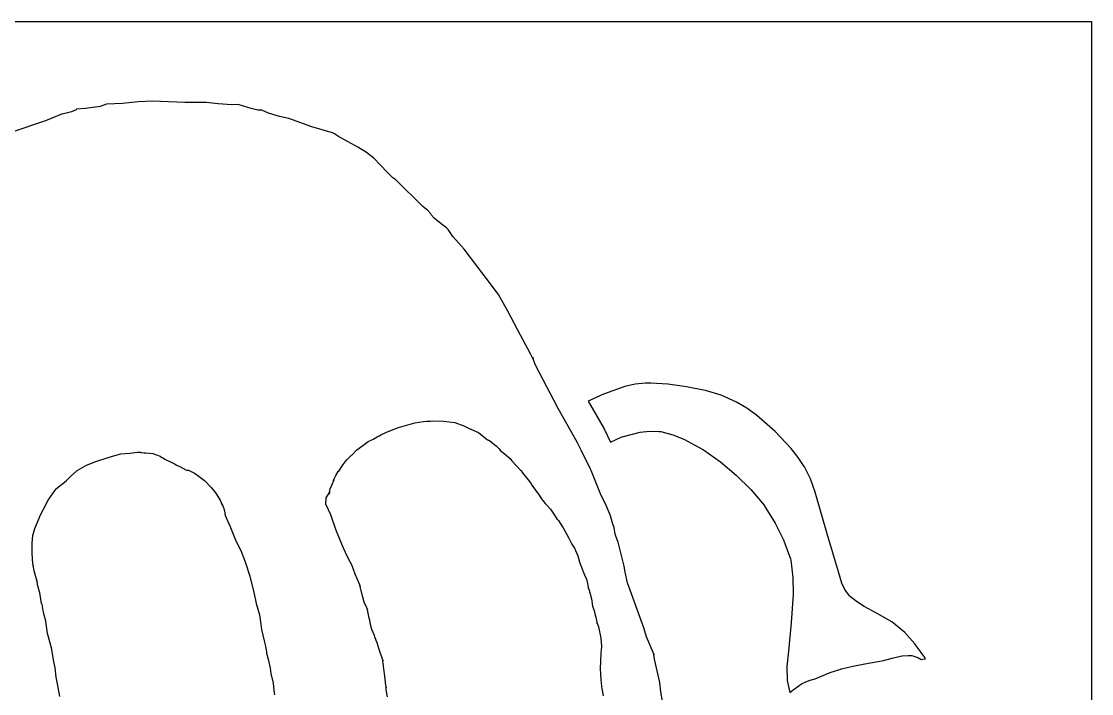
# Model space of a CAD drawing. Extents: x 2 to 598, y 1244 to 2998.
# Drawn here: x 426.8 to 598, y 2890.5 to 2998 of the extents above; entities that cross this region are included whole.
import ezdxf

# ---------------------------------------------------------------- set-up
doc = ezdxf.new("R2010")
doc.units = 0

msp = doc.modelspace()

# ---------------------------------------------------------------- linework, layer by layer
at = {"layer": 'Calque 1'}
for p, q in [((435.565584, 2983.866562), (434.82395, 2983.56018)), ((435.6518, 2983.940519), (435.565584, 2983.866562)), ((437.089159, 2984.076195), (435.6518, 2983.940519)), ((439.41592, 2984.417492), (437.089159, 2984.076195)), ((440.43446, 2984.766308), (439.41592, 2984.417492)), ((442.98004, 2984.851058), (440.43446, 2984.766308)), ((445.511126, 2985.112176), (442.98004, 2984.851058)), ((447.803, 2985.25), (445.511126, 2985.112176)), ((447.80287, 2985.248358), (447.803, 2985.25)), ((452.95553, 2985.044753), (447.80287, 2985.248358)), ((456.36824, 2985.056633), (452.95553, 2985.044753)), ((458.307951, 2984.828388), (456.36824, 2985.056633)), ((460.48479, 2984.675778), (458.307951, 2984.828388)), ((461.51108, 2984.724868), (460.48479, 2984.675778)), ((463.57607, 2984.092865), (461.51108, 2984.724868)), ((464.64681, 2983.814329), (463.57607, 2984.092865)), ((465.25814, 2983.800889), (464.64681, 2983.814329)), ((466.358829, 2983.346018), (465.25814, 2983.800889)), ((430.69293, 2982.114274), (425.12015, 2980.222914)), ((432.84784, 2983.030497), (430.69293, 2982.114274)), ((433.242039, 2983.164778), (432.84784, 2983.030497)), ((433.3212, 2983.16744), (433.242039, 2983.164778)), ((434.82395, 2983.56018), (433.3212, 2983.16744)), ((468.10241, 2982.778729), (466.358829, 2983.346018)), ((469.59948, 2982.495026), (468.10241, 2982.778729)), ((473.25197, 2981.149366), (469.59948, 2982.495026)), ((476.57166, 2980.157179), (473.25197, 2981.149366)), ((476.91634, 2980.031605), (476.57166, 2980.157179)), ((477.55868, 2979.595973), (476.91634, 2980.031605)), ((480.635245, 2977.869217), (477.55868, 2979.595973)), ((482.001603, 2977.026567), (480.635245, 2977.869217)), ((483.19038, 2976.134173), (482.001603, 2977.026567)), ((485.29878, 2973.876433), (483.19038, 2976.134173)), ((486.20359, 2972.987202), (485.13961, 2974.059368)), ((485.13961, 2974.059368), (485.29878, 2973.876433)), ((486.68836, 2972.663068), (486.20359, 2972.987202)), ((491.03331, 2968.379608), (486.68836, 2972.663068)), ((491.81001, 2967.765175), (491.03331, 2968.379608)), ((492.33194, 2967.233425), (491.81001, 2967.765175)), ((492.43426, 2967.009666), (492.33194, 2967.233425)), ((492.86111, 2966.53631), (492.43426, 2967.009666)), ((493.93959, 2965.602), (492.86111, 2966.53631)), ((494.78709, 2965.00152), (493.93959, 2965.602)), ((495.06821, 2964.721433), (494.78709, 2965.00152)), ((495.85007, 2963.592303), (495.06821, 2964.721433)), ((497.63963, 2961.567103), (495.85007, 2963.592303)), ((500.82186, 2957.369423), (497.63963, 2961.567103)), ((503.13645, 2954.334463), (500.82186, 2957.369423)), ((504.618644, 2951.638307), (503.13645, 2954.334463)), ((506.22101, 2948.611813), (504.618644, 2951.638307)), ((508.2674, 2944.857003), (506.22101, 2948.611813)), ((508.67048, 2943.957316), (508.2674, 2944.857003)), ((508.61308, 2944.18831), (508.602024, 2944.297695)), ((508.602024, 2944.297695), (508.62783, 2944.191707)), ((508.97584, 2943.13876), (508.61308, 2944.18831)), ((508.62783, 2944.191707), (508.67048, 2943.957316)), ((509.69001, 2941.79311), (508.97584, 2943.13876)), ((512.017, 2937.32), (509.69001, 2941.79311)), ((523.361989, 2939.621946), (520.07364, 2938.44364)), ((525.005118, 2939.980638), (523.361989, 2939.621946)), ((526.635, 2940.15), (525.005118, 2939.980638)), ((527.521, 2940.15), (526.63475, 2940.1479)), ((526.63475, 2940.1479), (526.635, 2940.15)), ((527.5212, 2940.150325), (527.521, 2940.15)), ((530.20063, 2939.983927), (527.5212, 2940.150325)), ((533.201616, 2939.548452), (530.20063, 2939.983927)), ((536.19406, 2938.965907), (533.201616, 2939.548452)), ((520.05144, 2938.43384), (517.49708, 2937.28611)), ((520.07364, 2938.44364), (520.05144, 2938.43384)), ((536.25296, 2938.954017), (536.19406, 2938.965907)), ((538.764737, 2938.239475), (536.25296, 2938.954017)), ((541.17927, 2937.112787), (538.764737, 2938.239475)), ((512.01749, 2937.3183), (512.017, 2937.32)), ((512.65776, 2936.08892), (512.01749, 2937.3183)), ((514.74084, 2932.42041), (512.65776, 2936.08892)), ((517.49708, 2937.28611), (520.02302, 2932.84504)), ((541.22167, 2937.089537), (541.17927, 2937.112787)), ((542.846313, 2936.124254), (541.22167, 2937.089537)), ((544.407929, 2935.007403), (542.846313, 2936.124254)), ((491.96764, 2934.07779), (492.55934, 2934.14445)), ((492.5584, 2934.1394), (492.5544, 2934.12441)), ((492.5544, 2934.12441), (494.31708, 2934.04741)), ((492.5604, 2934.1415), (492.5584, 2934.1394)), ((492.55934, 2934.14445), (492.5604, 2934.1415)), ((547.35928, 2932.410237), (544.407929, 2935.007403)), ((485.08331, 2932.252584), (486.02278, 2932.612769)), ((486.02278, 2932.612769), (487.11781, 2933.065455)), ((487.11781, 2933.065455), (488.61642, 2933.502121)), ((488.61642, 2933.502121), (489.759824, 2933.796397)), ((489.759824, 2933.796397), (491.12531, 2934.03077)), ((491.12531, 2934.03077), (491.53718, 2934.06798)), ((491.53718, 2934.06798), (492.19243, 2934.02457)), ((491.76662, 2934.06384), (491.96764, 2934.07779)), ((492.19243, 2934.02457), (491.76662, 2934.06384)), ((494.31708, 2934.04741), (496.14488, 2933.848456)), ((496.14488, 2933.848456), (497.596589, 2933.344948)), ((497.596589, 2933.344948), (498.54783, 2932.857302)), ((498.54783, 2932.857302), (498.79296, 2932.736538)), ((498.73077, 2932.756016), (498.698512, 2932.764533)), ((498.698512, 2932.764533), (498.83619, 2932.731726)), ((498.79296, 2932.736538), (498.73077, 2932.756016)), ((498.83619, 2932.731726), (499.91622, 2932.239249)), ((515.763, 2930.62), (514.74084, 2932.42041)), ((520.02302, 2932.84504), (521.06792, 2930.73509)), ((525.776909, 2932.286843), (527.264373, 2932.443584)), ((527.264373, 2932.443584), (528.78269, 2932.439377)), ((528.78269, 2932.439377), (529.11136, 2932.396487)), ((529.11136, 2932.396487), (530.99759, 2931.88927)), ((547.37998, 2932.390087), (547.35928, 2932.410237)), ((549.963961, 2929.685114), (547.37998, 2932.390087)), ((481.40391, 2930.151421), (482.30308, 2930.795309)), ((482.30308, 2930.795309), (483.22137, 2931.263497)), ((483.19867, 2931.242827), (483.71388, 2931.544101)), ((483.248859, 2931.269737), (483.19867, 2931.242827)), ((483.22137, 2931.263497), (483.248859, 2931.269737)), ((483.71388, 2931.544101), (484.029631, 2931.702063)), ((484.02601, 2931.690345), (484.33451, 2931.869145)), ((484.029631, 2931.702063), (484.02601, 2931.690345)), ((484.33451, 2931.869145), (485.08331, 2932.252584)), ((499.91622, 2932.239249), (501.10995, 2931.278067)), ((501.10995, 2931.278067), (501.365755, 2931.067126)), ((501.365755, 2931.067126), (501.26033, 2931.131306)), ((501.26033, 2931.131306), (501.665237, 2930.993509)), ((501.665237, 2930.993509), (502.82922, 2930.083826)), ((521.06792, 2930.73509), (522.85696, 2931.535558)), ((522.85696, 2931.535558), (522.93396, 2931.563978)), ((522.93396, 2931.563978), (525.776909, 2932.286843)), ((530.99759, 2931.88927), (532.750476, 2931.192491)), ((532.750476, 2931.192491), (535.90267, 2929.481937)), ((444.14272, 2928.956733), (445.36177, 2929.089542)), ((445.36177, 2929.089542), (445.90851, 2929.094242)), ((445.90851, 2929.094242), (445.9079, 2929.09377)), ((445.9079, 2929.09377), (445.908, 2929.08)), ((445.908, 2929.08), (446.52346, 2928.9844)), ((446.47696, 2928.9927), (446.45526, 2929.0005)), ((446.45526, 2929.0005), (447.28932, 2928.95709)), ((446.612241, 2928.959064), (446.47696, 2928.9927)), ((446.52346, 2928.9844), (446.612241, 2928.959064)), ((447.28932, 2928.95709), (447.318884, 2928.972045)), ((447.318884, 2928.972045), (447.85982, 2928.9018)), ((479.72753, 2928.664173), (480.49441, 2929.498747)), ((480.49441, 2929.498747), (481.40391, 2930.151421)), ((502.82922, 2930.083826), (503.23953, 2929.62959)), ((503.23953, 2929.62959), (503.45916, 2929.3278)), ((503.45916, 2929.3278), (503.71237, 2929.181556)), ((503.71237, 2929.181556), (504.9893, 2928.083946)), ((515.76319, 2930.623712), (515.763, 2930.62)), ((516.40708, 2929.321982), (515.76319, 2930.623712)), ((517.85092, 2926.404332), (516.40708, 2929.321982)), ((535.90267, 2929.481937), (535.93627, 2929.461267)), ((535.93627, 2929.461267), (538.643432, 2927.564866)), ((551.080104, 2928.271752), (549.963961, 2929.685114)), ((437.233297, 2927.017499), (438.73168, 2927.638468)), ((438.73168, 2927.638468), (440.55173, 2928.184687)), ((440.55173, 2928.184687), (441.397259, 2928.494332)), ((441.397259, 2928.494332), (442.70508, 2928.844079)), ((442.70508, 2928.844079), (444.14272, 2928.956733)), ((447.85982, 2928.9018), (449.017819, 2928.482075)), ((449.017819, 2928.482075), (449.26594, 2928.266696)), ((449.26594, 2928.266696), (449.41322, 2928.203136)), ((449.41322, 2928.203136), (449.54241, 2928.138546)), ((449.54241, 2928.138546), (449.77392, 2928.013489)), ((449.77392, 2928.013489), (450.98728, 2927.388721)), ((450.98728, 2927.388721), (451.41258, 2927.168062)), ((478.29713, 2927.149537), (478.42012, 2927.333505)), ((478.42012, 2927.333505), (478.61287, 2927.585686)), ((478.61287, 2927.585686), (478.88934, 2927.864739)), ((478.88934, 2927.864739), (479.11878, 2928.13759)), ((479.11878, 2928.13759), (479.639496, 2928.624153)), ((479.639496, 2928.624153), (479.72753, 2928.664173)), ((504.9893, 2928.083946), (505.285172, 2927.732186)), ((505.285172, 2927.732186), (505.26318, 2927.735647)), ((505.26318, 2927.735647), (506.67808, 2926.185867)), ((538.643432, 2927.564866), (541.161705, 2925.441221)), ((552.04119, 2926.802317), (551.080104, 2928.271752)), ((434.647062, 2925.243988), (435.74789, 2926.167758)), ((435.74789, 2926.167758), (437.233297, 2927.017499)), ((451.41258, 2927.168062), (451.65029, 2927.019234)), ((451.65029, 2927.019234), (452.17274, 2926.797542)), ((452.17274, 2926.797542), (453.12875, 2926.291113)), ((453.12875, 2926.291113), (453.26105, 2926.237373)), ((453.26105, 2926.237373), (453.528561, 2926.205532)), ((453.528561, 2926.205532), (454.50438, 2925.749547)), ((454.50438, 2925.749547), (454.889565, 2925.483249)), ((454.82943, 2925.506151), (454.729904, 2925.583189)), ((454.729904, 2925.583189), (455.04182, 2925.387812)), ((477.0848, 2925.373934), (477.468134, 2925.991145)), ((477.468134, 2925.991145), (477.57417, 2926.076734)), ((477.57417, 2926.076734), (477.78295, 2926.413148)), ((477.78295, 2926.413148), (477.97467, 2926.653443)), ((477.97467, 2926.653443), (478.29713, 2927.149537)), ((506.67808, 2926.185867), (506.949899, 2925.834838)), ((506.949899, 2925.834838), (506.92303, 2925.847386)), ((506.92303, 2925.847386), (507.85837, 2924.705856)), ((517.85292, 2926.403332), (517.85092, 2926.404332)), ((517.96092, 2926.18474), (517.85292, 2926.403332)), ((519.44197, 2922.44337), (517.96092, 2926.18474)), ((552.06809, 2926.756837), (552.04119, 2926.802317)), ((553.050237, 2924.819789), (552.06809, 2926.756837)), ((432.99922, 2923.777211), (433.316757, 2923.985458)), ((433.316757, 2923.985458), (433.31754, 2923.973581)), ((433.31754, 2923.973581), (434.03585, 2924.590598)), ((434.03585, 2924.590598), (434.647062, 2925.243988)), ((454.889565, 2925.483249), (454.82943, 2925.506151)), ((455.04182, 2925.387812), (456.12134, 2924.590445)), ((456.12134, 2924.590445), (457.22669, 2923.393105)), ((476.4506, 2923.821023), (476.57721, 2924.112995)), ((476.57721, 2924.112995), (476.59841, 2924.162605)), ((476.59841, 2924.162605), (476.61341, 2924.210665)), ((476.61341, 2924.211665), (476.614, 2924.22)), ((476.61341, 2924.210665), (476.61341, 2924.211665)), ((476.614, 2924.22), (476.6605, 2924.320252)), ((476.6605, 2924.320252), (476.7241, 2924.458228)), ((476.7241, 2924.458228), (476.85535, 2924.742965)), ((476.737387, 2924.607213), (477.0848, 2925.373934)), ((476.74795, 2924.556314), (476.737387, 2924.607213)), ((476.85535, 2924.742965), (476.74795, 2924.556314)), ((507.85837, 2924.705856), (508.23923, 2924.190125)), ((508.23923, 2924.190125), (508.33793, 2924.04078)), ((508.33793, 2924.04078), (508.43403, 2923.860946)), ((508.43403, 2923.860946), (508.44593, 2923.846996)), ((508.44593, 2923.846996), (509.65516, 2922.249676)), ((541.161705, 2925.441221), (543.484168, 2923.116364)), ((553.78634, 2922.693007), (553.050237, 2924.819789)), ((431.093674, 2921.441767), (432.21839, 2923.03462)), ((432.21839, 2923.03462), (432.362081, 2923.241028)), ((432.362081, 2923.241028), (432.99922, 2923.777211)), ((457.22669, 2923.393105), (457.71969, 2922.825181)), ((457.71969, 2922.825181), (457.719, 2922.83)), ((457.719, 2922.83), (457.965146, 2922.471955)), ((457.965146, 2922.471955), (457.97325, 2922.439326)), ((457.97325, 2922.439326), (458.5975, 2921.428536)), ((475.586911, 2921.794352), (476.0772, 2922.655205)), ((476.05919, 2922.396984), (476.08139, 2922.666218)), ((476.07419, 2922.61559), (476.05919, 2922.405784)), ((476.05919, 2922.405784), (476.05919, 2922.396984)), ((476.07819, 2922.6559), (476.07419, 2922.61559)), ((476.0772, 2922.655205), (476.0896, 2922.779228)), ((476.0787, 2922.6585), (476.07819, 2922.6559)), ((476.07887, 2922.658501), (476.0787, 2922.6585)), ((476.08087, 2922.665701), (476.07887, 2922.658501)), ((476.0806, 2922.665023), (476.191335, 2923.266799)), ((476.0896, 2922.779228), (476.0806, 2922.665023)), ((476.08139, 2922.666218), (476.08087, 2922.665701)), ((476.191335, 2923.266799), (476.4506, 2923.821023)), ((476.2974, 2923.56179), (476.3024, 2923.57059)), ((476.3004, 2923.56489), (476.2974, 2923.56179)), ((476.3024, 2923.57059), (476.3004, 2923.56489)), ((509.65516, 2922.249676), (510.0231, 2921.663665)), ((520.379894, 2920.448201), (519.44197, 2922.44337)), ((543.484168, 2923.116364), (545.6039, 2920.616327)), ((555.7087, 2916.070157), (553.78634, 2922.693007)), ((430.3384, 2919.99398), (431.093674, 2921.441767)), ((458.5975, 2921.428536), (458.91066, 2920.665276)), ((458.91066, 2920.665276), (458.837605, 2920.893098)), ((458.837605, 2920.893098), (458.877114, 2920.881026)), ((458.877114, 2920.881026), (459.18868, 2920.098385)), ((475.48603, 2920.808805), (475.586911, 2921.794352)), ((476.28649, 2919.072995), (475.48603, 2920.808805)), ((510.0231, 2921.663665), (510.1177, 2921.502952)), ((510.1177, 2921.502952), (510.2071, 2921.369626)), ((510.2071, 2921.369626), (510.61224, 2920.87715)), ((510.61224, 2920.87715), (510.75642, 2920.757261)), ((510.75642, 2920.757261), (511.4711, 2919.980047)), ((521.07184, 2918.94126), (520.379894, 2920.448201)), ((545.6039, 2920.616327), (545.6437, 2920.564137)), ((545.6437, 2920.564137), (547.392597, 2917.757448)), ((428.98809, 2916.887714), (429.9224, 2919.188344)), ((429.9224, 2919.188344), (430.3384, 2919.99398)), ((459.18868, 2920.098385), (459.35351, 2919.38494)), ((459.35351, 2919.38494), (459.35094, 2919.234355)), ((459.35094, 2919.234355), (459.43674, 2918.888123)), ((459.43674, 2918.888123), (459.83517, 2918.009107)), ((477.135585, 2916.722861), (476.28649, 2919.072995)), ((511.4711, 2919.980047), (511.85971, 2919.371299)), ((511.85971, 2919.371299), (512.44624, 2918.459726)), ((521.42841, 2917.61214), (521.07184, 2918.94126)), ((459.83517, 2918.009107), (460.16693, 2917.346615)), ((460.16693, 2917.346615), (460.90332, 2915.442335)), ((512.45424, 2918.446806), (512.43404, 2918.459726)), ((512.43404, 2918.459726), (512.46144, 2918.434926)), ((512.44624, 2918.459726), (512.45424, 2918.446806)), ((512.46144, 2918.434926), (512.50694, 2918.373946)), ((512.50694, 2918.373946), (512.48574, 2918.413216)), ((512.48574, 2918.413216), (512.53014, 2918.372396)), ((512.53014, 2918.372396), (512.71153, 2918.154322)), ((512.71153, 2918.154322), (513.15646, 2917.502165)), ((513.15646, 2917.502165), (513.44998, 2916.993152)), ((513.44998, 2916.993152), (514.37602, 2915.349842)), ((521.62478, 2917.072121), (521.42841, 2917.61214)), ((521.78084, 2916.014821), (521.62478, 2917.072121)), ((547.392597, 2917.757448), (548.75049, 2914.961897)), ((428.511214, 2914.541048), (428.63152, 2915.782871)), ((428.63152, 2915.782871), (428.84908, 2916.510476)), ((428.84908, 2916.510476), (428.98809, 2916.887714)), ((460.90332, 2915.442335), (461.10486, 2914.95451)), ((478.15253, 2914.119295), (477.135585, 2916.722861)), ((514.37602, 2915.349842), (514.86488, 2914.38711)), ((522.087206, 2915.069562), (521.78084, 2916.014821)), ((555.7221, 2916.029337), (555.7087, 2916.070157)), ((557.53595, 2909.948057), (555.7221, 2916.029337)), ((428.55092, 2913.723051), (428.511214, 2914.541048)), ((428.5504, 2913.0988), (428.55092, 2913.723051)), ((461.10486, 2914.95451), (461.90171, 2913.4037)), ((478.87962, 2912.578825), (478.15253, 2914.119295)), ((514.86488, 2914.38711), (514.86788, 2914.38561)), ((514.86788, 2914.38561), (515.267147, 2913.753)), ((515.267147, 2913.753), (515.82597, 2912.52887)), ((522.19891, 2914.920311), (522.087206, 2915.069562)), ((523.22417, 2910.872501), (522.19891, 2914.920311)), ((548.75049, 2914.961897), (548.76909, 2914.921077)), ((548.76909, 2914.921077), (549.85998, 2912.045797)), ((428.615, 2911.98), (428.5504, 2913.0988)), ((428.61545, 2911.976336), (428.615, 2911.98)), ((428.63925, 2911.391875), (428.61545, 2911.976336)), ((461.90171, 2913.4037), (462.59521, 2911.58572)), ((479.45736, 2911.454345), (478.87962, 2912.578825)), ((515.82597, 2912.52887), (516.036316, 2911.789848)), ((549.85998, 2912.045797), (549.90908, 2911.842709)), ((428.717638, 2910.918617), (428.63925, 2911.391875)), ((428.72965, 2910.97278), (428.717638, 2910.918617)), ((428.73465, 2910.93919), (428.72965, 2910.97278)), ((428.76205, 2910.721632), (428.73465, 2910.93919)), ((428.85245, 2910.131487), (428.76205, 2910.721632)), ((462.59521, 2911.58572), (463.35175, 2909.2825)), ((479.67388, 2911.111213), (479.45736, 2911.454345)), ((480.21494, 2909.621383), (479.67388, 2911.111213)), ((516.036316, 2911.789848), (516.03784, 2911.663807)), ((516.03784, 2911.663807), (516.59026, 2910.264927)), ((516.59026, 2910.264927), (516.71635, 2909.860817)), ((523.26219, 2910.615127), (523.22417, 2910.872501)), ((523.38178, 2909.89685), (523.26219, 2910.615127)), ((549.90908, 2911.842709), (550.222058, 2909.045751)), ((429.35061, 2908.399807), (428.85245, 2910.131487)), ((429.348237, 2908.327821), (429.330866, 2908.45617)), ((429.330866, 2908.45617), (429.35061, 2908.399807)), ((463.35175, 2909.2825), (463.51143, 2908.610706)), ((463.51143, 2908.610706), (464.00339, 2906.698156)), ((480.93065, 2907.883503), (480.21494, 2909.621383)), ((516.71635, 2909.860817), (517.23518, 2908.621617)), ((517.23518, 2908.621617), (517.53025, 2907.247027)), ((523.78641, 2908.21478), (523.38178, 2909.89685)), ((550.222058, 2909.045751), (550.24756, 2906.474049)), ((558.052355, 2908.176606), (557.53595, 2909.948057)), ((429.45031, 2907.757469), (429.348237, 2908.327821)), ((429.68853, 2906.753909), (429.45031, 2907.757469)), ((429.73973, 2906.607664), (429.68853, 2906.753909)), ((481.0208, 2907.575616), (480.93065, 2907.883503)), ((481.027568, 2907.54755), (481.00355, 2907.70677)), ((481.00355, 2907.70677), (481.0208, 2907.575616)), ((481.14049, 2906.935758), (481.027568, 2907.54755)), ((481.66191, 2905.141038), (481.14049, 2906.935758)), ((517.53025, 2907.247027), (517.5184, 2907.318684)), ((517.5184, 2907.318684), (517.61815, 2907.019134)), ((517.61815, 2907.019134), (517.98092, 2905.650224)), ((526.40227, 2901.02917), (523.78641, 2908.21478)), ((558.543165, 2907.156922), (558.052355, 2908.176606)), ((559.3007, 2906.129687), (558.543165, 2907.156922)), ((429.74773, 2906.563224), (429.73973, 2906.607664)), ((429.9043, 2905.678523), (429.74773, 2906.563224)), ((429.987, 2905.196899), (429.9043, 2905.678523)), ((430.098274, 2904.784347), (429.987, 2905.196899)), ((464.00339, 2906.698156), (464.34807, 2904.918936)), ((482.05361, 2904.233083), (481.66191, 2905.141038)), ((517.98092, 2905.650224), (518.18349, 2904.492154)), ((550.24556, 2906.400149), (549.952751, 2901.801908)), ((550.24756, 2906.474049), (550.24556, 2906.400149)), ((559.44849, 2905.980859), (559.3007, 2906.129687)), ((560.529492, 2905.107067), (559.44849, 2905.980859)), ((561.611785, 2904.416866), (560.529492, 2905.107067)), ((430.11567, 2904.7654), (430.098274, 2904.784347)), ((430.35338, 2903.48279), (430.11567, 2904.7654)), ((430.7115, 2902.09424), (430.35338, 2903.48279)), ((464.34807, 2904.918936), (464.87775, 2903.074606)), ((482.202125, 2903.928499), (482.05361, 2904.233083)), ((482.19727, 2903.900804), (482.17247, 2904.024827)), ((482.17247, 2904.024827), (482.202125, 2903.928499)), ((482.46858, 2902.562384), (482.19727, 2903.900804)), ((518.18349, 2904.492154), (518.42276, 2903.797106)), ((518.42276, 2903.797106), (518.56125, 2903.263805)), ((563.60534, 2903.368619), (561.611785, 2904.416866)), ((563.68334, 2903.329859), (563.60534, 2903.368619)), ((566.032881, 2901.978011), (563.68334, 2903.329859)), ((431.00812, 2900.08713), (430.7115, 2902.09424)), ((464.87775, 2903.074606), (465.23432, 2900.723326)), ((482.550055, 2902.250738), (482.46858, 2902.562384)), ((482.55698, 2902.255426), (482.550055, 2902.250738)), ((482.67119, 2901.53454), (482.55698, 2902.255426)), ((518.56125, 2903.263805), (518.58245, 2903.128929)), ((518.58245, 2903.128929), (518.60105, 2903.063299)), ((518.60105, 2903.063299), (518.61197, 2903.060137)), ((518.61197, 2903.060137), (518.71991, 2902.701047)), ((518.71991, 2902.701047), (518.92558, 2901.645297)), ((518.92558, 2901.645297), (518.92222, 2901.737151)), ((518.92222, 2901.737151), (519.139, 2901.168323)), ((549.952751, 2901.801908), (549.50245, 2897.295279)), ((568.11201, 2900.284569), (566.032881, 2901.978011)), ((431.61325, 2897.83404), (431.00812, 2900.08713)), ((465.23432, 2900.723326), (465.6653, 2898.915686)), ((482.88616, 2900.739756), (482.67119, 2901.53454)), ((483.29285, 2899.76255), (482.88616, 2900.739756)), ((519.139, 2901.168323), (519.51934, 2899.370503)), ((526.82756, 2899.59307), (526.40227, 2901.02917)), ((569.73751, 2898.470046), (568.11201, 2900.284569)), ((465.6653, 2898.915686), (465.78984, 2898.302286)), ((465.78984, 2898.302286), (465.85914, 2897.950886)), ((483.36575, 2899.55274), (483.29285, 2899.76255)), ((483.56522, 2898.97449), (483.36575, 2899.55274)), ((483.7156, 2898.59673), (483.56522, 2898.97449)), ((484.0608, 2897.52858), (483.7156, 2898.59673)), ((519.51934, 2899.370503), (519.58394, 2898.023813)), ((528.00682, 2896.70746), (526.82756, 2899.59307)), ((571.18985, 2896.458439), (569.73751, 2898.470046)), ((432.00755, 2895.65122), (431.61325, 2897.83404)), ((465.85914, 2897.950886), (465.90044, 2897.742626)), ((465.90044, 2897.742626), (465.998409, 2897.174232)), ((465.998409, 2897.174232), (466.0286, 2896.959216)), ((466.0286, 2896.959216), (466.30979, 2895.999134)), ((484.58324, 2896.00619), (484.0608, 2897.52858)), ((519.48784, 2896.986663), (519.45274, 2895.677703)), ((519.58394, 2898.023813), (519.48784, 2896.986663)), ((527.954052, 2896.733879), (527.959653, 2896.819032)), ((528.10707, 2895.97831), (527.954052, 2896.733879)), ((527.959653, 2896.819032), (528.00682, 2896.70746)), ((549.50045, 2897.274079), (549.266698, 2894.821416)), ((549.50245, 2897.295279), (549.50045, 2897.274079)), ((566.10005, 2896.162159), (567.66792, 2896.516139)), ((567.66792, 2896.516139), (567.67692, 2896.516139)), ((567.67692, 2896.516139), (568.64637, 2896.585339)), ((568.64637, 2896.585339), (568.65667, 2896.585339)), ((568.65667, 2896.585339), (569.269954, 2896.564588)), ((569.269954, 2896.564588), (570.20231, 2896.267529)), ((571.21465, 2896.420739), (571.18985, 2896.458439)), ((432.222, 2894.61046), (432.00755, 2895.65122)), ((466.30979, 2895.999134), (466.62236, 2894.571246)), ((484.657678, 2895.737659), (484.58324, 2896.00619)), ((484.632964, 2895.680251), (484.65614, 2895.77623)), ((484.72594, 2894.92305), (484.632964, 2895.680251)), ((484.65614, 2895.77623), (484.657678, 2895.737659)), ((484.75744, 2894.75304), (484.72594, 2894.92305)), ((484.76834, 2894.58044), (484.75744, 2894.75304)), ((519.45274, 2895.677703), (519.37884, 2894.442113)), ((528.92253, 2892.26174), (528.10707, 2895.97831)), ((549.266698, 2894.821416), (549.2984, 2892.629919)), ((557.97937, 2894.444669), (559.8175, 2894.905109)), ((559.8175, 2894.905109), (559.8299, 2894.909109)), ((559.8299, 2894.909109), (561.70266, 2895.261029)), ((561.70266, 2895.261029), (563.55578, 2895.578319)), ((563.55578, 2895.578319), (564.46425, 2895.734899)), ((564.46425, 2895.734899), (564.70351, 2895.776199)), ((564.70351, 2895.776199), (564.71151, 2895.778199)), ((564.71151, 2895.778199), (566.10005, 2896.162159)), ((570.20231, 2896.267529), (570.74646, 2895.949199)), ((570.74646, 2895.949199), (571.24824, 2896.035499)), ((571.43169, 2896.043499), (571.21465, 2896.420739)), ((571.24824, 2896.035499), (571.43169, 2896.043499)), ((432.38995, 2893.14233), (432.222, 2894.61046)), ((432.60337, 2892.07987), (432.38995, 2893.14233)), ((466.62236, 2894.571246), (466.70456, 2893.687066)), ((466.70456, 2893.687066), (467.08541, 2892.154856)), ((484.77634, 2894.52254), (484.76834, 2894.58044)), ((484.78134, 2894.48374), (484.77634, 2894.52254)), ((484.93792, 2893.30965), (484.78134, 2894.48374)), ((485.1038, 2891.8715), (484.93792, 2893.30965)), ((519.37884, 2894.442113), (519.5163, 2892.762633)), ((553.7905, 2892.871139), (554.52275, 2893.195669)), ((554.52275, 2893.195669), (556.16452, 2893.849379)), ((556.16452, 2893.849379), (557.88947, 2894.419369)), ((557.88947, 2894.419369), (557.92977, 2894.432269)), ((557.92977, 2894.432269), (557.97937, 2894.444669)), ((432.98681, 2890.03968), (432.60337, 2892.07987)), ((467.08541, 2892.154856), (467.21615, 2890.995236)), ((485.172, 2891.44), (485.1038, 2891.8715)), ((485.16825, 2891.08011), (485.143137, 2891.589627)), ((485.143137, 2891.589627), (485.17225, 2891.44081)), ((485.17225, 2891.44081), (485.172, 2891.44)), ((519.5163, 2892.762633), (519.6078, 2891.676913)), ((519.6078, 2891.676913), (519.6148, 2891.502243)), ((519.6148, 2891.502243), (519.6505, 2891.330683)), ((519.6505, 2891.330683), (519.65, 2891.33)), ((519.65, 2891.33), (519.84947, 2890.15694)), ((529.102531, 2890.772018), (528.92253, 2892.26174)), ((549.2984, 2892.629919), (549.3024, 2892.596319)), ((549.3024, 2892.596319), (549.71065, 2890.687389)), ((550.44393, 2891.208799), (551.57978, 2892.041309)), ((551.57978, 2892.041309), (552.3141, 2892.366359)), ((552.3138, 2892.3658), (552.2761, 2892.3462)), ((552.2761, 2892.3462), (552.3138, 2892.3658)), ((552.3138, 2892.3658), (552.3138, 2892.3658)), ((552.3141, 2892.366359), (552.43038, 2892.425759)), ((552.43038, 2892.425759), (552.57455, 2892.478959)), ((552.57455, 2892.478959), (552.96833, 2892.623649)), ((552.96833, 2892.623649), (553.59051, 2892.789539)), ((553.59051, 2892.789539), (553.7905, 2892.871139)), ((467.21615, 2890.995236), (467.31075, 2890.308976)), ((485.35119, 2889.98457), (485.16825, 2891.08011)), ((529.42792, 2889.01336), (529.102531, 2890.772018)), ((549.71065, 2890.687389), (550.249887, 2891.121843)), ((550.249887, 2891.121843), (550.44393, 2891.208799))]:
    msp.add_line(p, q, dxfattribs=at)
at = {"layer": 'Layer 1'}
for p, q in [((282, 2998), (598, 2998)), ((598, 2998), (598, 2442))]:
    msp.add_line(p, q, dxfattribs=at)

doc.saveas('drawing.dxf')
